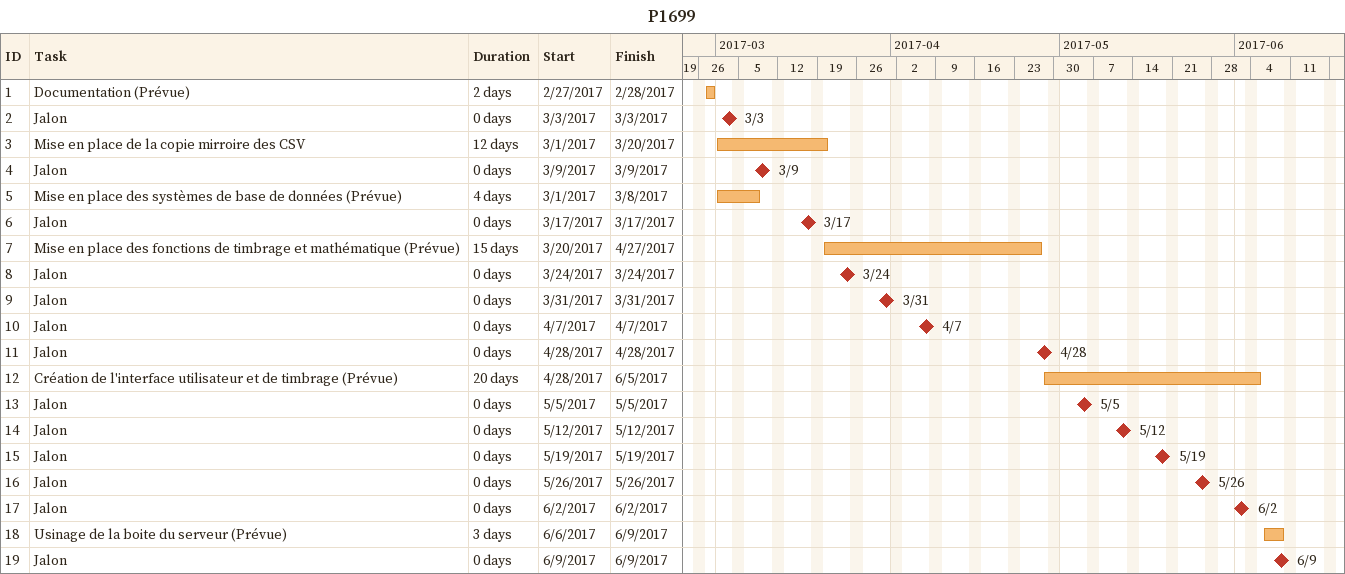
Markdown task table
P1699

| ID | Task | Duration | Start | Finish |
|---|---|---|---|---|
| 1 | Documentation (Prévue) | 2d | 2017-02-27 | 2017-02-28 |
| 2 | Jalon | 0d | 2017-03-03 | 2017-03-03 |
| 3 | Mise en place de la copie mirroire des CSV | 12d | 2017-03-01 | 2017-03-20 |
| 4 | Jalon | 0d | 2017-03-09 | 2017-03-09 |
| 5 | Mise en place des systèmes de base de données (Prévue) | 4d | 2017-03-01 | 2017-03-08 |
| 6 | Jalon | 0d | 2017-03-17 | 2017-03-17 |
| 7 | Mise en place des fonctions de timbrage et mathématique (Prévue) | 15d | 2017-03-20 | 2017-04-27 |
| 8 | Jalon | 0d | 2017-03-24 | 2017-03-24 |
| 9 | Jalon | 0d | 2017-03-31 | 2017-03-31 |
| 10 | Jalon | 0d | 2017-04-07 | 2017-04-07 |
| 11 | Jalon | 0d | 2017-04-28 | 2017-04-28 |
| 12 | Création de l'interface utilisateur et de timbrage (Prévue) | 20d | 2017-04-28 | 2017-06-05 |
| 13 | Jalon | 0d | 2017-05-05 | 2017-05-05 |
| 14 | Jalon | 0d | 2017-05-12 | 2017-05-12 |
| 15 | Jalon | 0d | 2017-05-19 | 2017-05-19 |
| 16 | Jalon | 0d | 2017-05-26 | 2017-05-26 |
| 17 | Jalon | 0d | 2017-06-02 | 2017-06-02 |
| 18 | Usinage de la boite du serveur (Prévue) | 3d | 2017-06-06 | 2017-06-09 |
| 19 | Jalon | 0d | 2017-06-09 | 2017-06-09 |
